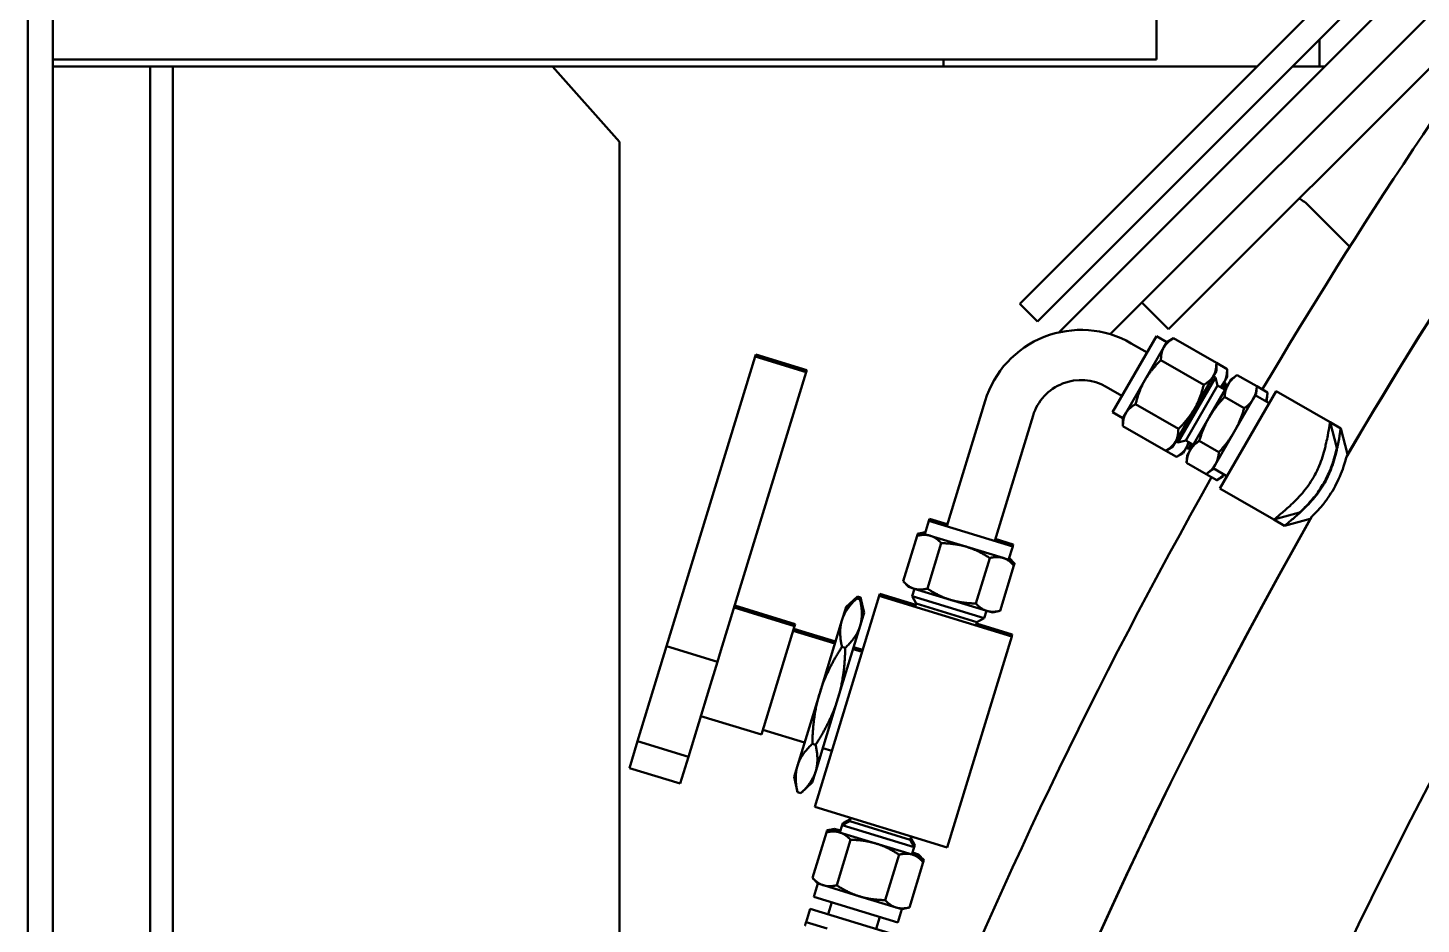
# Model space of a CAD drawing. Header units: inches. Extents: x 11 to 1621, y 11 to 1332.
# Drawn here: x 1190.38 to 1204.27, y 379.33 to 388.27 of the extents above; entities that cross this region are included whole.
import ezdxf

# ---------------------------------------------------------------- set-up
doc = ezdxf.new("R2010")
doc.units = ezdxf.units.IN
doc.header["$LTSCALE"] = 48
doc.header["$MEASUREMENT"] = 0
doc.layers.add('Visible (ANSI)', color=7, linetype='Continuous', lineweight=50)

msp = doc.modelspace()

# ---------------------------------------------------------------- linework, layer by layer
at = {"layer": 'Visible (ANSI)'}
for p, q in [((1190.384479, 377.98553), (1190.384479, 408.946101)), ((1190.634479, 377.902642), (1190.634479, 408.826101)), ((1208.226218, 393.116855), (1200.448044, 385.338681)), ((1208.387431, 392.955642), (1200.661526, 385.229738)), ((1207.342335, 392.586525), (1200.271267, 385.515458)), ((1207.794822, 391.832703), (1201.173057, 385.210939)), ((1205.734088, 389.241639), (1201.754055, 385.261606)), ((1201.634479, 388.451101), (1201.634479, 388.071101)), ((1201.634479, 387.951101), (1201.634479, 388.071101)), ((1203.259479, 387.880235), (1203.259479, 388.150117)), ((1201.634479, 387.951101), (1190.634479, 387.951101)), ((1199.509479, 387.880235), (1190.634479, 387.880235)), ((1191.602498, 387.880235), (1191.830193, 387.880235)), ((1191.602498, 378.168925), (1191.602498, 387.880235)), ((1191.830193, 378.099312), (1191.830193, 387.880235)), ((1195.613934, 387.880235), (1196.281653, 387.130235)), ((1199.509479, 387.880235), (1199.509479, 387.951101)), ((1202.636044, 387.880235), (1199.509479, 387.880235)), ((1203.259479, 387.880235), (1202.989598, 387.880235)), ((1203.312024, 387.880235), (1203.259479, 387.880235)), ((1196.281653, 387.130235), (1196.281653, 375.893807)), ((1203.560875, 386.083809), (1203.156955, 386.487729)), ((1201.754055, 385.261606), (1201.48889, 385.526771)), ((1200.271267, 385.515458), (1200.448044, 385.338681)), ((1201.19576, 384.43387), (1201.63326, 385.191642)), ((1201.381789, 385.120323), (1201.53951, 385.029262)), ((1201.63326, 385.191642), (1201.737183, 385.131642)), ((1201.737183, 385.131642), (1201.707876, 385.080881)), ((1201.737183, 385.131642), (1201.804865, 385.170718)), ((1202.230818, 384.924794), (1201.804865, 385.170718)), ((1196.751644, 382.100608), (1197.634606, 384.988648)), ((1197.634606, 384.988648), (1197.64059, 385.008221)), ((1197.634606, 384.988648), (1198.141448, 384.833691)), ((1197.64059, 385.008221), (1198.147431, 384.853264)), ((1201.707876, 385.080881), (1201.518433, 384.752756)), ((1198.141448, 384.833691), (1197.29283, 382.057988)), ((1198.147431, 384.853264), (1198.141448, 384.833691)), ((1202.104522, 384.706044), (1201.678569, 384.951968)), ((1202.201511, 384.795881), (1202.230818, 384.846642)), ((1202.230818, 384.846642), (1202.230818, 384.924794)), ((1202.337798, 384.863029), (1202.230818, 384.924794)), ((1202.337798, 384.784877), (1202.337798, 384.863029)), ((1201.131789, 384.68731), (1201.28951, 384.596249)), ((1201.518433, 384.752756), (1201.32899, 384.424631)), ((1201.846608, 384.130271), (1202.221608, 384.77979)), ((1201.927955, 384.152068), (1202.243405, 384.698444)), ((1202.012068, 384.467756), (1202.201511, 384.795881)), ((1202.348735, 384.710881), (1202.159292, 384.382756)), ((1202.199568, 384.792515), (1202.221608, 384.77979)), ((1202.243405, 384.698444), (1202.221608, 384.77979)), ((1202.243405, 384.698444), (1202.317017, 384.655944)), ((1202.276773, 384.679179), (1202.308491, 384.734116)), ((1202.298813, 384.666454), (1202.328588, 384.718025)), ((1202.306548, 384.73075), (1202.328588, 384.718025)), ((1202.308491, 384.734116), (1202.337798, 384.784877)), ((1202.336282, 384.689311), (1202.328588, 384.718025)), ((1202.378042, 384.761642), (1202.348735, 384.710881)), ((1202.378042, 384.761642), (1202.439215, 384.804476)), ((1202.634399, 384.691786), (1202.439215, 384.804476)), ((1202.62789, 384.617392), (1202.634399, 384.691786)), ((1202.741379, 384.630021), (1202.634399, 384.691786)), ((1199.543319, 383.296663), (1199.925484, 384.546669)), ((1202.266838, 383.674032), (1202.826838, 384.64398)), ((1202.508104, 384.473036), (1202.31292, 384.585726)), ((1202.40914, 384.238506), (1202.598583, 384.566631)), ((1202.598583, 384.566631), (1202.62789, 384.617392)), ((1202.756838, 384.522736), (1202.61914, 384.602236)), ((1202.72612, 384.540471), (1202.73487, 384.555627)), ((1202.73487, 384.555627), (1202.741379, 384.630021)), ((1202.826838, 384.64398), (1203.36381, 384.333959)), ((1201.19576, 384.43387), (1201.299683, 384.37387)), ((1201.32899, 384.424631), (1201.299683, 384.37387)), ((1201.851932, 384.268544), (1201.425979, 384.514468)), ((1201.822625, 384.139631), (1202.012068, 384.467756)), ((1200.021471, 383.150477), (1200.403637, 384.400483)), ((1201.299683, 384.37387), (1201.299683, 384.295718)), ((1201.725636, 384.049794), (1201.299683, 384.295718)), ((1202.159292, 384.382756), (1201.969849, 384.054631)), ((1203.36381, 384.333959), (1203.470791, 384.272194)), ((1203.36381, 384.333959), (1203.43244, 384.077829)), ((1203.470791, 384.272194), (1203.53942, 384.016064)), ((1201.793318, 384.08887), (1201.822625, 384.139631)), ((1201.824568, 384.142996), (1201.846608, 384.130271)), ((1201.927955, 384.152068), (1201.846608, 384.130271)), ((1201.927955, 384.152068), (1202.001567, 384.109568)), ((1201.929605, 384.077866), (1201.961323, 384.132803)), ((1202.255513, 384.035536), (1202.060329, 384.148226)), ((1202.219697, 383.910381), (1202.40914, 384.238506)), ((1201.793318, 384.08887), (1201.725636, 384.049794)), ((1201.832616, 383.988029), (1201.725636, 384.049794)), ((1201.900298, 384.027105), (1201.832616, 383.988029)), ((1201.900298, 384.027105), (1201.929605, 384.077866)), ((1201.931548, 384.081231), (1201.953588, 384.068506)), ((1201.940542, 384.00387), (1201.934033, 383.929476)), ((1201.969849, 384.054631), (1201.940542, 384.00387)), ((1201.953588, 384.068506), (1201.983363, 384.120078)), ((1201.982302, 384.0762), (1201.953588, 384.068506)), ((1202.129218, 383.816786), (1201.934033, 383.929476)), ((1202.19039, 383.85962), (1202.129218, 383.816786)), ((1202.19039, 383.85962), (1202.219697, 383.910381)), ((1202.336838, 383.795275), (1202.19914, 383.874775)), ((1202.236198, 383.755021), (1202.129218, 383.816786)), ((1202.29737, 383.797855), (1202.236198, 383.755021)), ((1202.29737, 383.797855), (1202.30612, 383.81301)), ((1202.266838, 383.674032), (1202.80381, 383.364011)), ((1199.364012, 383.351483), (1199.323665, 383.219513)), ((1199.369996, 383.371055), (1199.364012, 383.351483)), ((1199.364012, 383.351483), (1200.200779, 383.095657)), ((1199.369996, 383.371055), (1199.549303, 383.316235)), ((1203.05994, 383.43264), (1202.80381, 383.364011)), ((1202.80381, 383.364011), (1202.910791, 383.302246)), ((1203.16692, 383.370875), (1202.910791, 383.302246)), ((1199.108976, 382.748789), (1199.247516, 383.201932)), ((1199.247516, 383.201932), (1199.2535, 383.221505)), ((1199.323665, 383.219513), (1199.247516, 383.201932)), ((1199.329649, 383.239085), (1199.2535, 383.221505)), ((1199.379717, 383.202376), (1199.323665, 383.219513)), ((1199.742048, 383.0916), (1199.379717, 383.202376)), ((1200.027455, 383.17005), (1200.206763, 383.11523)), ((1199.35053, 382.674939), (1199.48907, 383.128082)), ((1200.104379, 382.980824), (1199.742048, 383.0916)), ((1200.200779, 383.095657), (1200.160431, 382.963687)), ((1200.206763, 383.11523), (1200.200779, 383.095657)), ((1199.833637, 382.527238), (1199.972177, 382.980381)), ((1200.075191, 382.453388), (1200.213731, 382.906531)), ((1200.160431, 382.963687), (1200.104379, 382.980824)), ((1200.160431, 382.963687), (1200.213731, 382.906531)), ((1200.166415, 382.98326), (1200.219715, 382.926103)), ((1200.213731, 382.906531), (1200.219715, 382.926103)), ((1199.162275, 382.691632), (1199.108976, 382.748789)), ((1198.227888, 380.499014), (1198.871105, 382.602884)), ((1198.871105, 382.602884), (1198.877089, 382.622457)), ((1198.871105, 382.602884), (1200.190806, 382.199412)), ((1198.877089, 382.622457), (1199.235273, 382.512949)), ((1199.162275, 382.691632), (1199.218328, 382.674495)), ((1199.222045, 382.673359), (1199.199693, 382.60025)), ((1199.199693, 382.60025), (1199.916921, 382.380971)), ((1199.23923, 382.525891), (1199.199693, 382.60025)), ((1199.218328, 382.674495), (1199.580659, 382.56372)), ((1197.423675, 382.485963), (1198.026147, 382.301769)), ((1197.429659, 382.505536), (1198.032131, 382.321342)), ((1198.532775, 382.471042), (1198.498501, 382.358936)), ((1198.532775, 382.471042), (1198.647088, 382.577641)), ((1198.538759, 382.490614), (1198.532775, 382.471042)), ((1198.538759, 382.490614), (1198.653072, 382.597213)), ((1198.679312, 382.567789), (1198.647088, 382.577641)), ((1198.685296, 382.587361), (1198.653072, 382.597213)), ((1198.714473, 382.415491), (1198.679312, 382.567789)), ((1198.720457, 382.435064), (1198.685296, 382.587361)), ((1199.23923, 382.525891), (1199.229289, 382.493377)), ((1199.23923, 382.525891), (1199.842563, 382.341434)), ((1199.580659, 382.56372), (1199.942989, 382.452944)), ((1198.498501, 382.358936), (1198.27695, 381.634275)), ((1198.680199, 382.303386), (1198.714473, 382.415491)), ((1198.714473, 382.415491), (1198.720457, 382.435064)), ((1199.842563, 382.341434), (1199.832622, 382.308919)), ((1199.838606, 382.328492), (1200.19679, 382.218984)), ((1199.842563, 382.341434), (1199.916921, 382.380971)), ((1199.939273, 382.45408), (1199.916921, 382.380971)), ((1199.942989, 382.452944), (1199.999042, 382.435807)), ((1199.999042, 382.435807), (1200.075191, 382.453388)), ((1197.695767, 381.221145), (1198.026147, 382.301769)), ((1198.011719, 382.254575), (1198.427711, 382.127394)), ((1198.017702, 382.274148), (1198.433695, 382.146966)), ((1198.026147, 382.301769), (1198.032131, 382.321342)), ((1198.458648, 381.578725), (1198.680199, 382.303386)), ((1200.190806, 382.199412), (1199.547588, 380.095541)), ((1200.19679, 382.218984), (1200.190806, 382.199412)), ((1196.462088, 381.153514), (1196.751644, 382.100608)), ((1197.258485, 381.945651), (1196.751644, 382.100608)), ((1197.258485, 381.945651), (1197.29283, 382.057988)), ((1198.531611, 382.084681), (1198.499387, 382.094533)), ((1198.609409, 382.071843), (1198.700258, 382.044068)), ((1198.615393, 382.091416), (1198.706242, 382.06364)), ((1197.17589, 381.675495), (1197.258485, 381.945651)), ((1197.17589, 381.675495), (1196.968929, 380.998557)), ((1198.27695, 381.634275), (1198.055398, 380.909614)), ((1198.237096, 380.854063), (1198.458648, 381.578725)), ((1197.093295, 381.405339), (1197.695767, 381.221145)), ((1197.710196, 381.268338), (1198.126188, 381.141157)), ((1196.380331, 380.886101), (1196.462088, 381.153514)), ((1196.462088, 381.153514), (1196.968929, 380.998557)), ((1198.23621, 381.118466), (1198.203986, 381.128318)), ((1198.307886, 381.085606), (1198.398735, 381.057831)), ((1196.968929, 380.998557), (1196.887173, 380.731144)), ((1196.887173, 380.731144), (1196.380331, 380.886101)), ((1198.055398, 380.909614), (1198.021124, 380.797509)), ((1198.021124, 380.797509), (1198.056285, 380.645211)), ((1198.202822, 380.741958), (1198.237096, 380.854063)), ((1198.202822, 380.741958), (1198.088509, 380.635359)), ((1198.088509, 380.635359), (1198.056285, 380.645211)), ((1198.227888, 380.499014), (1199.547588, 380.095541)), ((1198.576131, 380.356992), (1198.586072, 380.389506)), ((1198.343503, 380.245038), (1198.204963, 379.791895)), ((1198.349486, 380.26461), (1198.343503, 380.245038)), ((1198.419651, 380.262618), (1198.343503, 380.245038)), ((1198.425635, 380.282191), (1198.349486, 380.26461)), ((1198.475704, 380.245481), (1198.419651, 380.262618)), ((1198.481688, 380.265054), (1198.425635, 380.282191)), ((1198.838035, 380.134706), (1198.475704, 380.245481)), ((1198.47942, 380.244345), (1198.501772, 380.317455)), ((1198.485404, 380.263918), (1198.481688, 380.265054)), ((1198.576131, 380.356992), (1198.501772, 380.317455)), ((1198.501772, 380.317455), (1198.507756, 380.337027)), ((1199.219001, 380.098176), (1198.501772, 380.317455)), ((1198.582115, 380.376564), (1198.507756, 380.337027)), ((1198.527329, 380.331043), (1198.507756, 380.337027)), ((1199.179464, 380.172535), (1198.576131, 380.356992)), ((1198.585056, 380.171188), (1198.446516, 379.718044)), ((1199.200365, 380.02393), (1198.838035, 380.134706)), ((1199.179464, 380.172535), (1199.189404, 380.205049)), ((1199.179464, 380.172535), (1199.219001, 380.098176)), ((1199.185447, 380.192107), (1199.224985, 380.117748)), ((1199.224985, 380.117748), (1199.205412, 380.123732)), ((1199.219001, 380.098176), (1199.224985, 380.117748)), ((1199.068164, 380.023487), (1198.929624, 379.570344)), ((1199.196649, 380.025066), (1199.219001, 380.098176)), ((1199.256418, 380.006793), (1199.200365, 380.02393)), ((1199.206349, 380.043503), (1199.202633, 380.044639)), ((1199.262402, 380.026366), (1199.206349, 380.043503)), ((1199.256418, 380.006793), (1199.309717, 379.949636)), ((1199.262402, 380.026366), (1199.315701, 379.969209)), ((1199.315701, 379.969209), (1199.309717, 379.949636)), ((1199.309717, 379.949636), (1199.171178, 379.496493)), ((1198.258262, 379.734738), (1198.204963, 379.791895)), ((1198.217915, 379.602768), (1198.258262, 379.734738)), ((1198.258262, 379.734738), (1198.314315, 379.717601)), ((1198.314315, 379.717601), (1198.676645, 379.606826)), ((1199.054682, 379.346943), (1198.217915, 379.602768)), ((1198.397222, 379.547948), (1198.360676, 379.42841)), ((1198.676645, 379.606826), (1199.038976, 379.49605)), ((1198.181368, 379.48323), (1198.141021, 379.35126)), ((1198.181368, 379.48323), (1199.018135, 379.227405)), ((1199.038976, 379.49605), (1199.095029, 379.478913)), ((1199.054682, 379.346943), (1199.095029, 379.478913)), ((1199.095029, 379.478913), (1199.171178, 379.496493)), ((1198.350213, 379.287304), (1198.141021, 379.35126)), ((1198.875374, 379.401763), (1198.838828, 379.282224))]:
    msp.add_line(p, q, dxfattribs=at)
for radius in [48.3125, 46.34375]:
    msp.add_circle((1247.196979, 358.380235), radius, dxfattribs=at)
for centre, radius, start, end in [((1247.196979, 358.380235), 51.6875, 136.9055918, 149.4399956), ((1247.196979, 358.380235), 50.625, 136.945601, 149.6109516), ((1247.196979, 358.380235), 50.62647, 137.1508028, 149.5835238), ((1202.803402, 386.134176), 0.5, 45, 59.4775122), ((1200.881789, 384.254297), 1, 60, 163), ((1200.881789, 384.254297), 0.5, 60, 163), ((1247.196979, 358.380235), 51.6875, 150.5600044, 158.3089684), ((1247.196979, 358.380235), 50.62647, 150.4164762, 174.5630497), ((1247.196979, 358.380235), 50.625, 150.3890484, 174.5628914)]:
    msp.add_arc(centre, radius, start, end, dxfattribs=at)
for points, weights in [([(1201.804865, 385.170718), (1201.737183, 385.131642), (1201.707876, 385.080881)], [1, 1.0379548493, 1]), ([(1201.707876, 385.080881), (1201.678569, 385.03012), (1201.678569, 384.951968)], [1, 1.0379548493, 1]), ([(1201.678569, 384.951968), (1201.577047, 384.854278), (1201.518433, 384.752756)], [1, 1.0379548493, 1]), ([(1202.201511, 384.795881), (1202.230818, 384.846642), (1202.230818, 384.924794)], [1, 1.0379548493, 1]), ([(1202.308491, 384.734116), (1202.337798, 384.784877), (1202.337798, 384.863029)], [1, 1.0379548493, 1]), ([(1201.518433, 384.752756), (1201.459819, 384.651234), (1201.425979, 384.514468)], [1, 1.0379548493, 1]), ([(1202.012068, 384.467756), (1202.070682, 384.569278), (1202.104522, 384.706044)], [1, 1.0379548493, 1]), ([(1202.104522, 384.706044), (1202.172204, 384.74512), (1202.201511, 384.795881)], [1, 1.0379548493, 1]), ([(1202.26776, 384.684382), (1202.292952, 384.707202), (1202.308491, 384.734116)], [1.01894418765, 1.01977162407, 1]), ([(1202.348735, 384.710881), (1202.319428, 384.66012), (1202.31292, 384.585726)], [1, 1.0379548493, 1]), ([(1202.439215, 384.804476), (1202.378042, 384.761642), (1202.348735, 384.710881)], [1, 1.0379548493, 1]), ([(1202.598583, 384.566631), (1202.62789, 384.617392), (1202.634399, 384.691786)], [1, 1.0379548493, 1]), ([(1202.31292, 384.585726), (1202.217906, 384.484278), (1202.159292, 384.382756)], [1, 1.0379548493, 1]), ([(1202.508104, 384.473036), (1202.569276, 384.51587), (1202.598583, 384.566631)], [1, 1.0379548493, 1]), ([(1202.723027, 384.542257), (1202.737025, 384.580249), (1202.741379, 384.630021)], [1.01701646495, 1.02507774964, 1]), ([(1201.32899, 384.424631), (1201.299683, 384.37387), (1201.299683, 384.295718)], [1, 1.0379548493, 1]), ([(1201.425979, 384.514468), (1201.358297, 384.475392), (1201.32899, 384.424631)], [1, 1.0379548493, 1]), ([(1201.851932, 384.268544), (1201.953454, 384.366234), (1202.012068, 384.467756)], [1, 1.0379548493, 1]), ([(1202.40914, 384.238506), (1202.467754, 384.340028), (1202.508104, 384.473036)], [1, 1.0379548493, 1]), ([(1201.822625, 384.139631), (1201.851932, 384.190392), (1201.851932, 384.268544)], [1, 1.0379548493, 1]), ([(1202.159292, 384.382756), (1202.100678, 384.281234), (1202.060329, 384.148226)], [1, 1.0379548493, 1]), ([(1201.725636, 384.049794), (1201.793318, 384.08887), (1201.822625, 384.139631)], [1, 1.0379548493, 1]), ([(1201.929605, 384.077866), (1201.945144, 384.10478), (1201.95231, 384.138006)], [1, 1.01977162407, 1.01894418765]), ([(1202.060329, 384.148226), (1201.999156, 384.105392), (1201.969849, 384.054631)], [1, 1.0379548493, 1]), ([(1202.255513, 384.035536), (1202.350526, 384.136984), (1202.40914, 384.238506)], [1, 1.0379548493, 1]), ([(1201.832616, 383.988029), (1201.900298, 384.027105), (1201.929605, 384.077866)], [1, 1.0379548493, 1]), ([(1201.969849, 384.054631), (1201.940542, 384.00387), (1201.934033, 383.929476)], [1, 1.0379548493, 1]), ([(1202.219697, 383.910381), (1202.249004, 383.961142), (1202.255513, 384.035536)], [1, 1.0379548493, 1]), ([(1202.129218, 383.816786), (1202.19039, 383.85962), (1202.219697, 383.910381)], [1, 1.0379548493, 1]), ([(1202.236198, 383.755021), (1202.277124, 383.783678), (1202.303027, 383.814796)], [1, 1.02507774964, 1.01701646495]), ([(1199.379717, 383.202376), (1199.323665, 383.219513), (1199.247516, 383.201932)], [1, 1.0379548493, 1]), ([(1199.327043, 383.230564), (1199.29365, 383.230774), (1199.2535, 383.221505)], [1.01895290532, 1.01965956375, 1]), ([(1199.48907, 383.128082), (1199.43577, 383.185239), (1199.379717, 383.202376)], [1, 1.0379548493, 1]), ([(1199.742048, 383.0916), (1199.629943, 383.125874), (1199.48907, 383.128082)], [1, 1.0379548493, 1]), ([(1199.972177, 382.980381), (1199.854153, 383.057326), (1199.742048, 383.0916)], [1, 1.0379548493, 1]), ([(1200.104379, 382.980824), (1200.048326, 382.997961), (1199.972177, 382.980381)], [1, 1.0379548493, 1]), ([(1200.213731, 382.906531), (1200.160431, 382.963687), (1200.104379, 382.980824)], [1, 1.0379548493, 1]), ([(1200.219715, 382.926103), (1200.191612, 382.95624), (1200.16381, 382.974739)], [1, 1.01965956375, 1.01895290532]), ([(1199.108976, 382.748789), (1199.162275, 382.691632), (1199.218328, 382.674495)], [1, 1.0379548493, 1]), ([(1199.218328, 382.674495), (1199.274381, 382.657358), (1199.35053, 382.674939)], [1, 1.0379548493, 1]), ([(1199.35053, 382.674939), (1199.468553, 382.597994), (1199.580659, 382.56372)], [1, 1.0379548493, 1]), ([(1198.647088, 382.577641), (1198.532775, 382.471042), (1198.498501, 382.358936)], [1, 1.0379548493, 1]), ([(1198.653072, 382.597213), (1198.603826, 382.55129), (1198.570311, 382.506045)], [1, 1.01600514506, 1.01851190069]), ([(1198.680199, 382.303386), (1198.714473, 382.415491), (1198.679312, 382.567789)], [1, 1.0379548493, 1]), ([(1198.702927, 382.4655), (1198.700443, 382.521752), (1198.685296, 382.587361)], [1.01851190069, 1.01600514506, 1]), ([(1199.580659, 382.56372), (1199.692764, 382.529446), (1199.833637, 382.527238)], [1, 1.0379548493, 1]), ([(1199.833637, 382.527238), (1199.886937, 382.470081), (1199.942989, 382.452944)], [1, 1.0379548493, 1]), ([(1198.498501, 382.358936), (1198.464227, 382.246831), (1198.499387, 382.094533)], [1, 1.0379548493, 1]), ([(1199.942989, 382.452944), (1199.999042, 382.435807), (1200.075191, 382.453388)], [1, 1.0379548493, 1]), ([(1198.531611, 382.084681), (1198.645925, 382.19128), (1198.680199, 382.303386)], [1, 1.0379548493, 1]), ([(1198.499387, 382.094533), (1198.345498, 381.858486), (1198.27695, 381.634275)], [1, 1.0379548493, 1]), ([(1198.458648, 381.578725), (1198.527196, 381.802936), (1198.531611, 382.084681)], [1, 1.0379548493, 1]), ([(1198.27695, 381.634275), (1198.208401, 381.410064), (1198.203986, 381.128318)], [1, 1.0379548493, 1]), ([(1198.23621, 381.118466), (1198.390099, 381.354514), (1198.458648, 381.578725)], [1, 1.0379548493, 1]), ([(1198.203986, 381.128318), (1198.089673, 381.021719), (1198.055398, 380.909614)], [1, 1.0379548493, 1]), ([(1198.237096, 380.854063), (1198.27137, 380.966169), (1198.23621, 381.118466)], [1, 1.0379548493, 1]), ([(1198.055398, 380.909614), (1198.021124, 380.797509), (1198.056285, 380.645211)], [1, 1.0379548493, 1]), ([(1198.088509, 380.635359), (1198.202822, 380.741958), (1198.237096, 380.854063)], [1, 1.0379548493, 1]), ([(1198.475704, 380.245481), (1198.419651, 380.262618), (1198.343503, 380.245038)], [1, 1.0379548493, 1]), ([(1198.481688, 380.265054), (1198.425635, 380.282191), (1198.349486, 380.26461)], [1, 1.0379548493, 1]), ([(1198.585056, 380.171188), (1198.531757, 380.228344), (1198.475704, 380.245481)], [1, 1.0379548493, 1]), ([(1198.485393, 380.263879), (1198.483546, 380.264486), (1198.481688, 380.265054)], [1.00234954231, 1.00121357416, 1]), ([(1198.838035, 380.134706), (1198.725929, 380.16898), (1198.585056, 380.171188)], [1, 1.0379548493, 1]), ([(1199.068164, 380.023487), (1198.95014, 380.100432), (1198.838035, 380.134706)], [1, 1.0379548493, 1]), ([(1199.200365, 380.02393), (1199.144313, 380.041067), (1199.068164, 380.023487)], [1, 1.0379548493, 1]), ([(1199.309717, 379.949636), (1199.256418, 380.006793), (1199.200365, 380.02393)], [1, 1.0379548493, 1]), ([(1199.206349, 380.043503), (1199.204491, 380.044071), (1199.202621, 380.044601)], [1, 1.00121357416, 1.00234954231]), ([(1199.315701, 379.969209), (1199.262402, 380.026366), (1199.206349, 380.043503)], [1, 1.0379548493, 1]), ([(1198.204963, 379.791895), (1198.258262, 379.734738), (1198.314315, 379.717601)], [1, 1.0379548493, 1]), ([(1198.314315, 379.717601), (1198.370368, 379.700464), (1198.446516, 379.718044)], [1, 1.0379548493, 1]), ([(1198.446516, 379.718044), (1198.56454, 379.6411), (1198.676645, 379.606826)], [1, 1.0379548493, 1]), ([(1198.676645, 379.606826), (1198.788751, 379.572551), (1198.929624, 379.570344)], [1, 1.0379548493, 1]), ([(1198.929624, 379.570344), (1198.982923, 379.513187), (1199.038976, 379.49605)], [1, 1.0379548493, 1]), ([(1199.038976, 379.49605), (1199.095029, 379.478913), (1199.171178, 379.496493)], [1, 1.0379548493, 1]), ([(1198.129596, 379.313891), (1198.141021, 379.35126), (1198.141021, 379.35126)], [1, 1.0379548493, 1])]:
    msp.add_rational_spline(points, weights, degree=2, dxfattribs=at)
for points, knots in [([(1203.36381, 384.333959), (1203.36381, 384.333959), (1203.36381, 384.333958), (1203.363778, 384.333748), (1203.362172, 384.323008), (1203.355051, 384.278794), (1203.349055, 384.242715), (1203.336606, 384.178468), (1203.331595, 384.154209), (1203.322368, 384.113351), (1203.318269, 384.096121), (1203.298886, 384.020048), (1203.279464, 383.957224), (1203.238522, 383.857845), (1203.219355, 383.81884), (1203.198523, 383.782756)], [-6.532096483, -6.532096483, -6.532096483, -6.532096483, -6.528026183, -6.528026183, -6.134945495, -6.134945495, -5.688632251, -5.688632251, -5.444319683, -5.444319683, -5.279592431, -5.279592431, -4.736232988, -4.736232988, -4.354730989, -4.354730989, -4.354730989, -4.354730989]), ([(1203.470791, 384.272194), (1203.470791, 384.272194), (1203.47079, 384.272193), (1203.470758, 384.271983), (1203.469152, 384.261243), (1203.462031, 384.217029), (1203.456035, 384.18095), (1203.443586, 384.116703), (1203.438575, 384.092444), (1203.429348, 384.051586), (1203.425249, 384.034356), (1203.405866, 383.958283), (1203.386444, 383.895459), (1203.345502, 383.79608), (1203.326336, 383.757075), (1203.305503, 383.720991)], [-6.532096483, -6.532096483, -6.532096483, -6.532096483, -6.528026183, -6.528026183, -6.134945495, -6.134945495, -5.688632251, -5.688632251, -5.444319683, -5.444319683, -5.279592431, -5.279592431, -4.736232988, -4.736232988, -4.354730989, -4.354730989, -4.354730989, -4.354730989]), ([(1203.527329, 383.989848), (1203.527329, 383.989848), (1203.526501, 383.986532), (1203.52309, 383.973443), (1203.520501, 383.963659), (1203.510949, 383.929896), (1203.502306, 383.901096), (1203.479363, 383.836409), (1203.465772, 383.801857), (1203.434964, 383.734556), (1203.418742, 383.702732), (1203.383031, 383.640295), (1203.363898, 383.610258), (1203.321659, 383.549792), (1203.298816, 383.520587), (1203.253895, 383.467119), (1203.232619, 383.444246), (1203.200889, 383.411328), (1203.19028, 383.400998), (1203.184347, 383.395201), (1203.183585, 383.39445), (1203.183587, 383.394447)], [0, 0, 0, 0, 0.209175225, 0.209175225, 0.420728417, 0.420728417, 0.774569672, 0.774569672, 1.094987572, 1.094987572, 1.370045468, 1.370045468, 1.643108066, 1.643108066, 1.957874376, 1.957874376, 2.310590052, 2.310590052, 2.647228283, 2.647228283, 2.765023947, 2.765023947, 2.765023947, 2.765023947]), ([(1203.299249, 383.724601), (1203.314933, 383.751767), (1203.329949, 383.780808), (1203.362883, 383.852519), (1203.379246, 383.89579), (1203.395513, 383.944597), (1203.398952, 383.955402), (1203.406664, 383.980471), (1203.410823, 383.994829), (1203.421023, 384.031522), (1203.425746, 384.050383), (1203.431231, 384.072668), (1203.432416, 384.077728), (1203.43244, 384.077829), (1203.43244, 384.077829), (1203.43244, 384.077829)], [4.354730989, 4.354730989, 4.354730989, 4.354730989, 4.736232988, 4.736232988, 5.279592431, 5.279592431, 5.444319683, 5.444319683, 5.688632251, 5.688632251, 6.134945495, 6.134945495, 6.528026183, 6.528026183, 6.532096483, 6.532096483, 6.532096483, 6.532096483]), ([(1203.537131, 384.006544), (1203.538674, 384.012878), (1203.539401, 384.015985), (1203.53942, 384.016064), (1203.53942, 384.016064), (1203.53942, 384.016064)], [6.2208673581, 6.2208673581, 6.2208673581, 6.2208673581, 6.5280261827, 6.5280261827, 6.5320964831, 6.5320964831, 6.5320964831, 6.5320964831]), ([(1203.198523, 383.782756), (1203.182594, 383.755167), (1203.164727, 383.727563), (1203.109668, 383.651468), (1203.068022, 383.603776), (1203.004052, 383.53859), (1202.982242, 383.517686), (1202.928345, 383.467908), (1202.894516, 383.438766), (1202.842649, 383.395328), (1202.82356, 383.37991), (1202.806914, 383.366491), (1202.80381, 383.364011), (1202.80381, 383.364011)], [-13.064192966, -13.064192966, -13.064192966, -13.064192966, -12.772499895, -12.772499895, -12.247005058, -12.247005058, -11.974604272, -11.974604272, -11.530558826, -11.530558826, -11.130694117, -11.130694117, -10.886827472, -10.886827472, -10.886827472, -10.886827472]), ([(1203.305503, 383.720991), (1203.289574, 383.693402), (1203.271707, 383.665798), (1203.216648, 383.589703), (1203.175002, 383.542011), (1203.111032, 383.476825), (1203.089222, 383.455921), (1203.035326, 383.406143), (1203.001496, 383.377001), (1202.949629, 383.333563), (1202.930541, 383.318145), (1202.913894, 383.304726), (1202.910791, 383.302246), (1202.910791, 383.302246)], [-13.064192966, -13.064192966, -13.064192966, -13.064192966, -12.772499895, -12.772499895, -12.247005058, -12.247005058, -11.974604272, -11.974604272, -11.530558826, -11.530558826, -11.130694117, -11.130694117, -10.886827472, -10.886827472, -10.886827472, -10.886827472]), ([(1203.05994, 383.43264), (1203.05994, 383.43264), (1203.06134, 383.433961), (1203.069056, 383.441298), (1203.078026, 383.449835), (1203.104394, 383.475829), (1203.122649, 383.494261), (1203.153921, 383.527913), (1203.167049, 383.542485), (1203.207059, 383.589257), (1203.23507, 383.625149), (1203.274139, 383.682851), (1203.287257, 383.70383), (1203.299249, 383.724601)], [10.886827472, 10.886827472, 10.886827472, 10.886827472, 11.130694117, 11.130694117, 11.530558826, 11.530558826, 11.974604272, 11.974604272, 12.247005058, 12.247005058, 12.772499895, 12.772499895, 13.064192966, 13.064192966, 13.064192966, 13.064192966]), ([(1203.16692, 383.370875), (1203.16692, 383.370875), (1203.16832, 383.372196), (1203.172051, 383.375743), (1203.172977, 383.376624), (1203.174018, 383.377616)], [10.8868274718, 10.8868274718, 10.8868274718, 10.8868274718, 11.1306941173, 11.1306941173, 11.1980565969, 11.1980565969, 11.1980565969, 11.1980565969])]:
    msp.add_open_spline(points, degree=3, knots=knots, dxfattribs=at)

doc.saveas('drawing.dxf')
